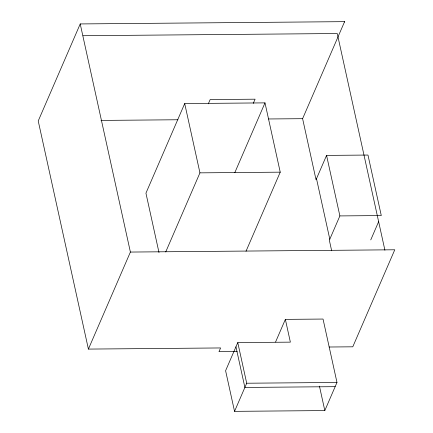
<?xml version="1.0" encoding="UTF-8"?>
<svg xmlns="http://www.w3.org/2000/svg" width="433" height="433" viewBox="0 0 433 433"><rect width="100%" height="100%" fill="white"/><g stroke="black" fill="none" stroke-linecap="round" stroke-linejoin="round"><path stroke-width="0.65" d="M344.695 22.099L344.598 21.65L80.219 23.934L38.228 120.959L88.402 349.09L220.592 347.948L218.984 351.672L237.192 351.515M246.009 251.243L280.232 172.161L264.996 102.875L184.702 103.568L145.937 193.161L158.998 252.547M88.402 349.09L130.393 252.06L80.219 23.934M208.327 103.812L210.162 99.574L255.091 99.184L253.262 103.422M165.72 251.941L199.943 172.854L184.702 103.568M234.783 172.697L264.996 102.875M331.662 250.777L329.345 240.255L339.878 215.921L381.284 215.558L367.974 155.046L326.569 155.404L316.036 179.744L302.607 118.68L344.598 21.65M285.363 319.375L290.37 342.14L237.771 342.595L225.598 370.718L234.54 411.35L324.815 410.571L336.982 382.447L323.04 319.051L285.363 319.375L275.572 341.994M234.54 411.35L246.707 383.227L237.771 342.595M370.751 239.898L378.68 221.566M83.055 35.717L337.253 33.525L384.915 250.231M100.981 120.417L177.903 119.757M268.509 118.972L302.607 118.68M199.943 172.854L280.232 172.161M130.393 252.06L394.772 249.781L352.781 346.811L329.123 347.012M246.707 383.227L336.982 382.447M335.158 386.664L244.883 387.443L235.947 346.811M326.569 155.404L339.878 215.921M316.496 178.688L329.805 239.2M319.44 386.133L324.815 410.571"/></g></svg>
